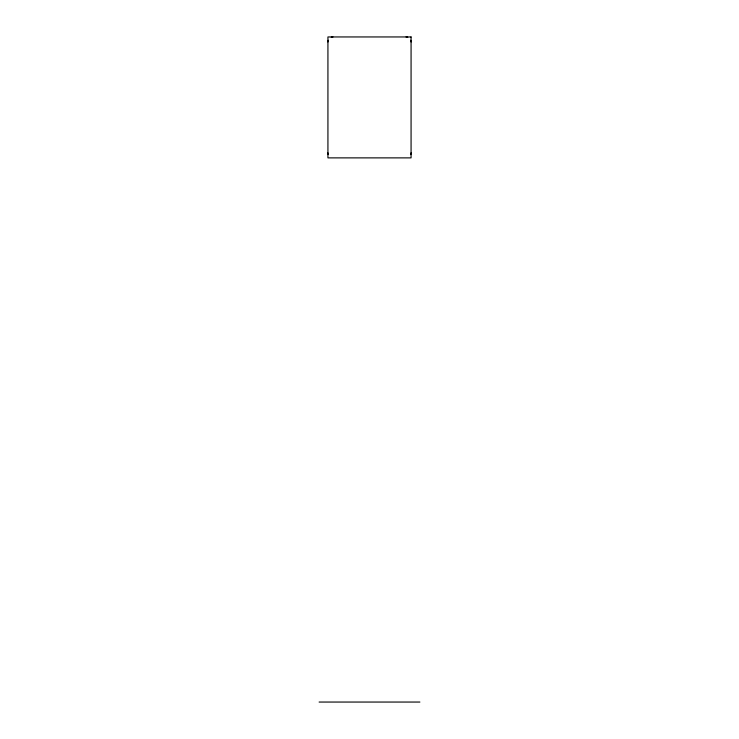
<?xml version="1.0" encoding="UTF-8"?>
<svg xmlns="http://www.w3.org/2000/svg" width="739" height="739" viewBox="0 0 739 739"><rect width="100%" height="100%" fill="white"/><g stroke="black" fill="none" stroke-linecap="round" stroke-linejoin="round"><path stroke-width="1.11" d="M319.109 702.05L419.891 702.05M406.034 36.95A5.034 5.034 0 0 1 407.762 37.255M410.764 40.257A5.034 5.034 0 0 1 411.069 41.984M327.931 41.984A5.034 5.034 0 0 1 328.236 40.257M331.238 37.255A5.034 5.034 0 0 1 332.966 36.95M328.236 154.571A5.034 5.034 0 0 1 327.931 152.834M411.069 152.834A5.034 5.034 0 0 1 410.764 154.571M411.069 36.95L327.931 36.95L327.931 157.878L411.069 157.878L411.069 36.95"/></g></svg>
